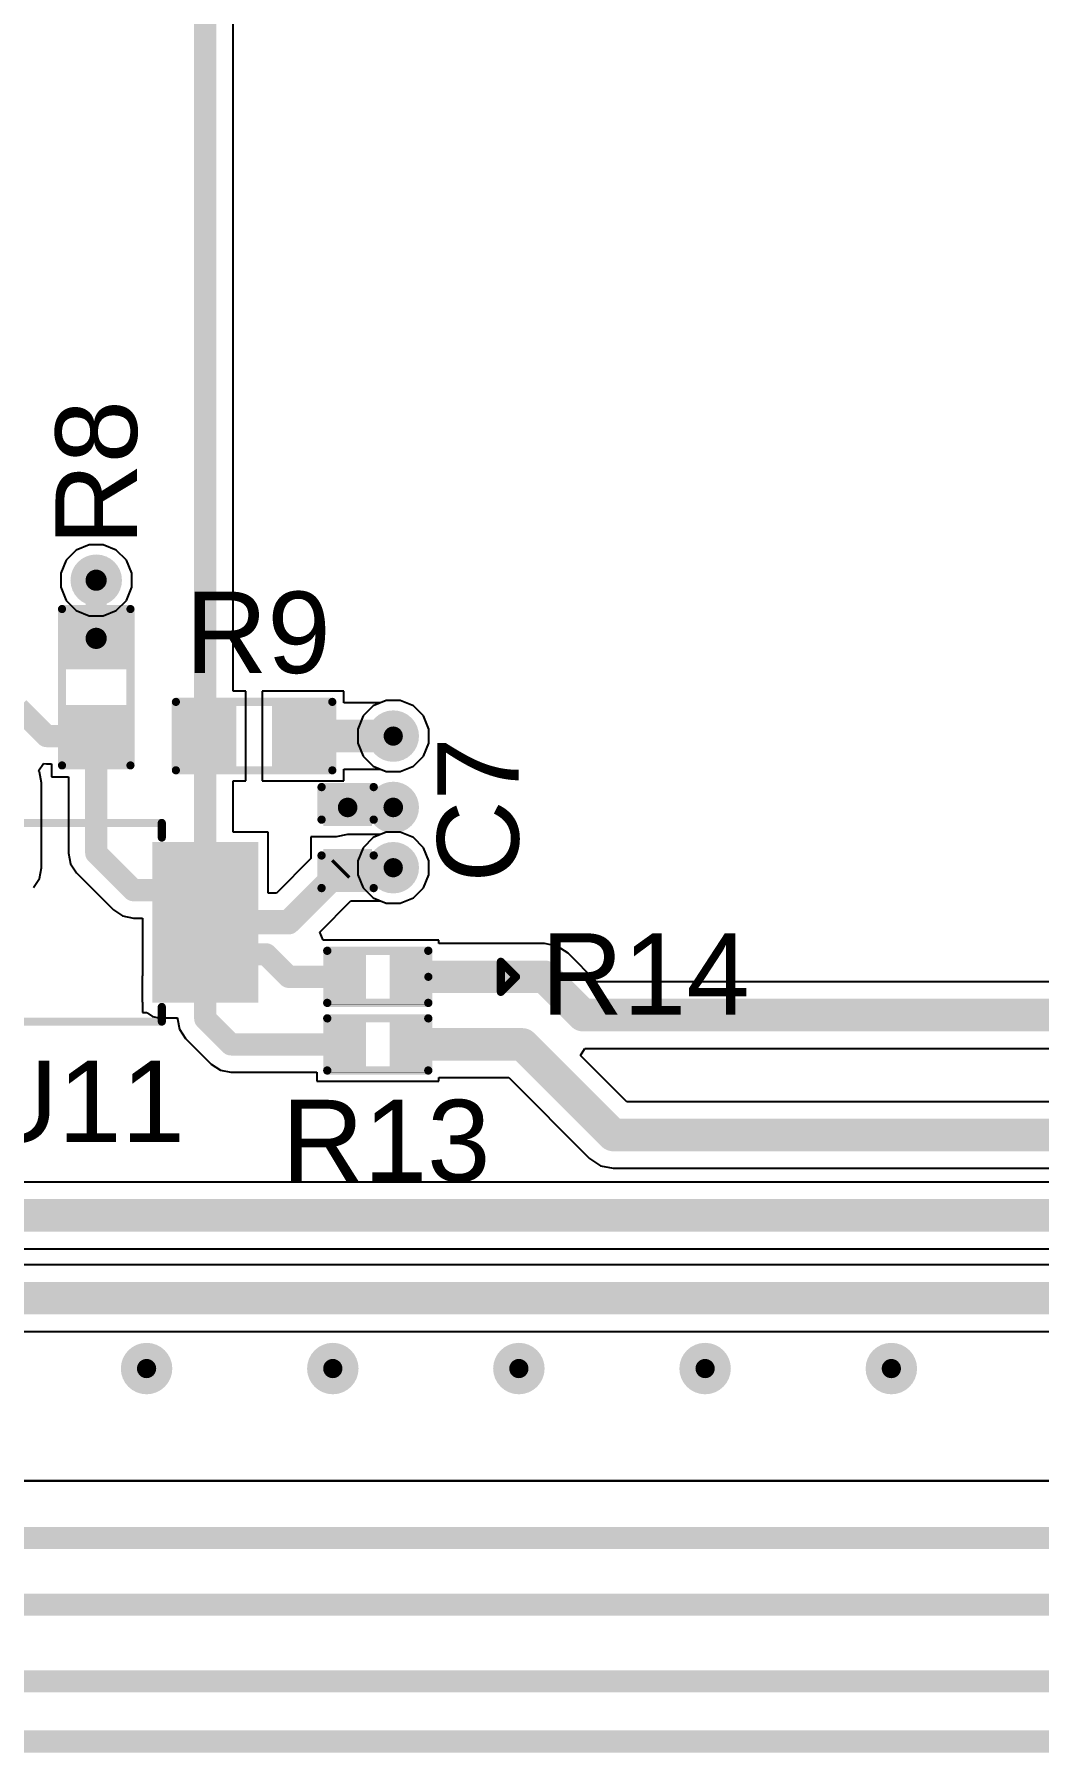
# Model space of a CAD drawing. Header units: millimetres. Extents: x 0 to 6.84, y 0 to 5.18.
# Drawn here: x 1.708 to 2.324, y 2.847 to 3.902 of the extents above; entities that cross this region are included whole.
import ezdxf

# ---------------------------------------------------------------- set-up
doc = ezdxf.new("R2010")
doc.units = ezdxf.units.MM
doc.header["$MEASUREMENT"] = 0
for name, color, linetype in [('BottomLayer', 5, 'Continuous'), ('BottomSolder', 6, 'Continuous'), ('TopLayer', 1, 'Continuous'), ('TopOverlay', 2, 'Continuous'), ('TopPaste', 8, 'Continuous'), ('TopSolder', 216, 'Continuous'), ('ViaHoleLayer', 16, 'Continuous')]:
    doc.layers.add(name, color=color, linetype=linetype)
doc.styles.add('Arial', font='', dxfattribs={"height": 0.2})
doc.styles.get('Arial').set_extended_font_data('Arial')

# ---------------------------------------------------------------- blocks, each defined once
blk = doc.blocks.new('10_VSSOP_6')
at = {"layer": 'TopLayer'}
for points in [[(-0.1152, 0.0453), (-0.0581, 0.0453), (-0.0581, 0.0335), (-0.1152, 0.0335)], [(0.0581, 0.0453), (0.1152, 0.0453), (0.1152, 0.0335), (0.0581, 0.0335)], [(-0.1152, 0.0256), (-0.0581, 0.0256), (-0.0581, 0.0138), (-0.1152, 0.0138)], [(0.0581, 0.0256), (0.1152, 0.0256), (0.1152, 0.0138), (0.0581, 0.0138)], [(-0.1152, 0.0059), (-0.0581, 0.0059), (-0.0581, -0.0059), (-0.1152, -0.0059)], [(0.0581, 0.0059), (0.1152, 0.0059), (0.1152, -0.0059), (0.0581, -0.0059)], [(-0.1152, -0.0138), (-0.0581, -0.0138), (-0.0581, -0.0256), (-0.1152, -0.0256)], [(0.0581, -0.0138), (0.1152, -0.0138), (0.1152, -0.0256), (0.0581, -0.0256)], [(-0.1152, -0.0335), (-0.0581, -0.0335), (-0.0581, -0.0453), (-0.1152, -0.0453)], [(0.0581, -0.0335), (0.1152, -0.0335), (0.1152, -0.0453), (0.0581, -0.0453)]]:
    blk.add_hatch(color=1, dxfattribs=at).paths.add_polyline_path(points)
at = {"layer": 'TopPaste'}
for points in [[(-0.1152, 0.0453), (-0.0581, 0.0453), (-0.0581, 0.0335), (-0.1152, 0.0335)], [(0.0581, 0.0453), (0.1152, 0.0453), (0.1152, 0.0335), (0.0581, 0.0335)], [(-0.1152, 0.0256), (-0.0581, 0.0256), (-0.0581, 0.0138), (-0.1152, 0.0138)], [(0.0581, 0.0256), (0.1152, 0.0256), (0.1152, 0.0138), (0.0581, 0.0138)], [(-0.1152, 0.0059), (-0.0581, 0.0059), (-0.0581, -0.0059), (-0.1152, -0.0059)], [(0.0581, 0.0059), (0.1152, 0.0059), (0.1152, -0.0059), (0.0581, -0.0059)], [(-0.1152, -0.0138), (-0.0581, -0.0138), (-0.0581, -0.0256), (-0.1152, -0.0256)], [(0.0581, -0.0138), (0.1152, -0.0138), (0.1152, -0.0256), (0.0581, -0.0256)], [(-0.1152, -0.0335), (-0.0581, -0.0335), (-0.0581, -0.0453), (-0.1152, -0.0453)], [(0.0581, -0.0335), (0.1152, -0.0335), (0.1152, -0.0453), (0.0581, -0.0453)]]:
    blk.add_hatch(color=8, dxfattribs=at).paths.add_polyline_path(points)
at = {"layer": 'TopSolder'}
for points in [[(-0.1192, 0.0493), (-0.0541, 0.0493), (-0.0541, 0.0295), (-0.1192, 0.0295)], [(0.0541, 0.0493), (0.1192, 0.0493), (0.1192, 0.0295), (0.0541, 0.0295)], [(-0.1192, 0.0296), (-0.0541, 0.0296), (-0.0541, 0.0098), (-0.1192, 0.0098)], [(0.0541, 0.0296), (0.1192, 0.0296), (0.1192, 0.0098), (0.0541, 0.0098)], [(-0.1192, 0.0099), (-0.0541, 0.0099), (-0.0541, -0.0099), (-0.1192, -0.0099)], [(0.0541, 0.0099), (0.1192, 0.0099), (0.1192, -0.0099), (0.0541, -0.0099)], [(-0.1192, -0.0098), (-0.0541, -0.0098), (-0.0541, -0.0296), (-0.1192, -0.0296)], [(0.0541, -0.0098), (0.1192, -0.0098), (0.1192, -0.0296), (0.0541, -0.0296)], [(-0.1192, -0.0295), (-0.0541, -0.0295), (-0.0541, -0.0493), (-0.1192, -0.0493)], [(0.0541, -0.0295), (0.1192, -0.0295), (0.1192, -0.0493), (0.0541, -0.0493)]]:
    blk.add_hatch(color=216, dxfattribs=at).paths.add_polyline_path(points)
at = {"layer": 'TopOverlay', "const_width": 0.005}
for points in [[(-0.06, 0.052), (-0.06, 0.061)], [(-0.06, 0.061), (0.06, 0.061)], [(0.06, 0.052), (0.06, 0.061)], [(-0.125, 0.035), (-0.125, 0.045)], [(-0.125, 0.045), (-0.12, 0.04)], [(-0.125, 0.035), (-0.12, 0.04)], [(-0.06, -0.061), (-0.06, -0.052)], [(0.06, -0.061), (0.06, -0.052)], [(-0.06, -0.061), (0.06, -0.061)]]:
    blk.add_lwpolyline(points, dxfattribs=at)
at = {"layer": 'TopOverlay', "const_width": 0.0025}
for points in [[(-0.0612, 0.061, 1), (-0.0587, 0.061, 1)], [(-0.0612, 0.061, 1), (-0.0587, 0.061, 1)], [(0.0587, 0.061, 1), (0.0612, 0.061, 1)], [(0.0587, 0.061, 1), (0.0612, 0.061, 1)], [(-0.0612, 0.052, 1), (-0.0587, 0.052, 1)], [(0.0587, 0.052, 1), (0.0612, 0.052, 1)], [(-0.1263, 0.045, 1), (-0.1237, 0.045, 1)], [(-0.1263, 0.045, 1), (-0.1237, 0.045, 1)], [(-0.1212, 0.04, 1), (-0.1187, 0.04, 1)], [(-0.1212, 0.04, 1), (-0.1187, 0.04, 1)], [(-0.1263, 0.035, 1), (-0.1237, 0.035, 1)], [(-0.1263, 0.035, 1), (-0.1237, 0.035, 1)], [(-0.0612, -0.052, 1), (-0.0587, -0.052, 1)], [(0.0587, -0.052, 1), (0.0612, -0.052, 1)], [(-0.0612, -0.061, 1), (-0.0587, -0.061, 1)], [(-0.0612, -0.061, 1), (-0.0587, -0.061, 1)], [(0.0587, -0.061, 1), (0.0612, -0.061, 1)], [(0.0587, -0.061, 1), (0.0612, -0.061, 1)]]:
    blk.add_lwpolyline(points, format="xyb", close=True, dxfattribs=at)
blk = doc.blocks.new('R___0402_45')
at = {"layer": 'TopLayer'}
for points in [[(-0.0275, -0.0125), (-0.0275, 0.0125), (-0.0095, 0.0125), (-0.0095, -0.0125)], [(0.0095, -0.0125), (0.0095, 0.0125), (0.0275, 0.0125), (0.0275, -0.0125)]]:
    blk.add_hatch(color=1, dxfattribs=at).paths.add_polyline_path(points)
at = {"layer": 'TopPaste'}
for points in [[(-0.0275, -0.0125), (-0.0275, 0.0125), (-0.0095, 0.0125), (-0.0095, -0.0125)], [(0.0095, -0.0125), (0.0095, 0.0125), (0.0275, 0.0125), (0.0275, -0.0125)]]:
    blk.add_hatch(color=8, dxfattribs=at).paths.add_polyline_path(points)
at = {"layer": 'TopSolder'}
for points in [[(-0.0297, -0.0147), (-0.0297, 0.0147), (-0.0073, 0.0147), (-0.0073, -0.0147)], [(0.0073, -0.0147), (0.0073, 0.0147), (0.0297, 0.0147), (0.0297, -0.0147)]]:
    blk.add_hatch(color=216, dxfattribs=at).paths.add_polyline_path(points)
at = {"layer": 'TopOverlay'}
for points, const_width in [([(-0.031, 0.016), (0.031, 0.016)], 0.005), ([(-0.031, -0.016), (-0.031, 0.016)], 0.005), ([(0.031, -0.016), (0.031, 0.016)], 0.005), ([(-0.031, -0.016), (0.031, -0.016)], 0.005), ([(-0.032, -0.017), (0.032, -0.017)], 0.000127)]:
    blk.add_lwpolyline(points, dxfattribs=dict(at, const_width=const_width))
for points, const_width in [([(-0.0323, 0.016, 1), (-0.0297, 0.016, 1)], 0.0025), ([(-0.0323, 0.016, 1), (-0.0297, 0.016, 1)], 0.0025), ([(0.0297, 0.016, 1), (0.0323, 0.016, 1)], 0.0025), ([(0.0297, 0.016, 1), (0.0323, 0.016, 1)], 0.0025), ([(-0.0323, -0.016, 1), (-0.0297, -0.016, 1)], 0.0025), ([(-0.0323, -0.016, 1), (-0.0297, -0.016, 1)], 0.0025), ([(-0.032, -0.017, 1), (-0.032, -0.017, 1)], 0.0000635), ([(0.0297, -0.016, 1), (0.0323, -0.016, 1)], 0.0025), ([(0.0297, -0.016, 1), (0.0323, -0.016, 1)], 0.0025), ([(0.032, -0.017, 1), (0.032, -0.017, 1)], 0.0000635)]:
    blk.add_lwpolyline(points, format="xyb", close=True, dxfattribs=dict(at, const_width=const_width))
blk = doc.blocks.new('R___0402_46')
at = {"layer": 'TopLayer'}
for points in [[(-0.0275, -0.0125), (-0.0275, 0.0125), (-0.0095, 0.0125), (-0.0095, -0.0125)], [(0.0095, -0.0125), (0.0095, 0.0125), (0.0275, 0.0125), (0.0275, -0.0125)]]:
    blk.add_hatch(color=1, dxfattribs=at).paths.add_polyline_path(points)
at = {"layer": 'TopPaste'}
for points in [[(-0.0275, -0.0125), (-0.0275, 0.0125), (-0.0095, 0.0125), (-0.0095, -0.0125)], [(0.0095, -0.0125), (0.0095, 0.0125), (0.0275, 0.0125), (0.0275, -0.0125)]]:
    blk.add_hatch(color=8, dxfattribs=at).paths.add_polyline_path(points)
at = {"layer": 'TopSolder'}
for points in [[(-0.0297, -0.0147), (-0.0297, 0.0147), (-0.0073, 0.0147), (-0.0073, -0.0147)], [(0.0073, -0.0147), (0.0073, 0.0147), (0.0297, 0.0147), (0.0297, -0.0147)]]:
    blk.add_hatch(color=216, dxfattribs=at).paths.add_polyline_path(points)
at = {"layer": 'TopOverlay'}
for points, const_width in [([(-0.031, 0.016), (0.031, 0.016)], 0.005), ([(-0.031, -0.016), (-0.031, 0.016)], 0.005), ([(0.031, -0.016), (0.031, 0.016)], 0.005), ([(-0.031, -0.016), (0.031, -0.016)], 0.005), ([(-0.032, -0.017), (0.032, -0.017)], 0.000127)]:
    blk.add_lwpolyline(points, dxfattribs=dict(at, const_width=const_width))
for points, const_width in [([(-0.0323, 0.016, 1), (-0.0297, 0.016, 1)], 0.0025), ([(-0.0323, 0.016, 1), (-0.0297, 0.016, 1)], 0.0025), ([(0.0297, 0.016, 1), (0.0323, 0.016, 1)], 0.0025), ([(0.0297, 0.016, 1), (0.0323, 0.016, 1)], 0.0025), ([(-0.0323, -0.016, 1), (-0.0297, -0.016, 1)], 0.0025), ([(-0.0323, -0.016, 1), (-0.0297, -0.016, 1)], 0.0025), ([(-0.032, -0.017, 1), (-0.032, -0.017, 1)], 0.0000635), ([(0.0297, -0.016, 1), (0.0323, -0.016, 1)], 0.0025), ([(0.0297, -0.016, 1), (0.0323, -0.016, 1)], 0.0025), ([(0.032, -0.017, 1), (0.032, -0.017, 1)], 0.0000635)]:
    blk.add_lwpolyline(points, format="xyb", close=True, dxfattribs=dict(at, const_width=const_width))
blk = doc.blocks.new('R___0603_50')
at = {"layer": 'TopLayer'}
for points in [[(-0.015, 0.0175), (-0.015, -0.0175), (-0.045, -0.0175), (-0.045, 0.0175)], [(0.045, 0.0175), (0.045, -0.0175), (0.015, -0.0175), (0.015, 0.0175)]]:
    blk.add_hatch(color=1, dxfattribs=at).paths.add_polyline_path(points)
at = {"layer": 'TopPaste'}
for points in [[(-0.015, 0.0175), (-0.015, -0.0175), (-0.045, -0.0175), (-0.045, 0.0175)], [(0.045, 0.0175), (0.045, -0.0175), (0.015, -0.0175), (0.015, 0.0175)]]:
    blk.add_hatch(color=8, dxfattribs=at).paths.add_polyline_path(points)
at = {"layer": 'TopSolder'}
for points in [[(-0.011, 0.0215), (-0.011, -0.0215), (-0.049, -0.0215), (-0.049, 0.0215)], [(0.049, 0.0215), (0.049, -0.0215), (0.011, -0.0215), (0.011, 0.0215)]]:
    blk.add_hatch(color=216, dxfattribs=at).paths.add_polyline_path(points)
at = {"layer": 'TopOverlay', "const_width": 0.005}
for points in [[(-0.048, 0.021), (0.048, 0.021)], [(-0.048, -0.021), (-0.048, 0.021)], [(0.048, -0.021), (0.048, 0.021)], [(-0.048, -0.021), (0.048, -0.021)]]:
    blk.add_lwpolyline(points, dxfattribs=at)
at = {"layer": 'TopOverlay', "const_width": 0.0025}
for points in [[(-0.04925, 0.021, 1), (-0.04675, 0.021, 1)], [(-0.04925, 0.021, 1), (-0.04675, 0.021, 1)], [(0.04675, 0.021, 1), (0.04925, 0.021, 1)], [(0.04675, 0.021, 1), (0.04925, 0.021, 1)], [(-0.04925, -0.021, 1), (-0.04675, -0.021, 1)], [(-0.04925, -0.021, 1), (-0.04675, -0.021, 1)], [(0.04675, -0.021, 1), (0.04925, -0.021, 1)], [(0.04675, -0.021, 1), (0.04925, -0.021, 1)]]:
    blk.add_lwpolyline(points, format="xyb", close=True, dxfattribs=at)
blk = doc.blocks.new('R___0603_51')
at = {"layer": 'TopLayer'}
for points in [[(-0.015, 0.0175), (-0.015, -0.0175), (-0.045, -0.0175), (-0.045, 0.0175)], [(0.045, 0.0175), (0.045, -0.0175), (0.015, -0.0175), (0.015, 0.0175)]]:
    blk.add_hatch(color=1, dxfattribs=at).paths.add_polyline_path(points)
at = {"layer": 'TopPaste'}
for points in [[(-0.015, 0.0175), (-0.015, -0.0175), (-0.045, -0.0175), (-0.045, 0.0175)], [(0.045, 0.0175), (0.045, -0.0175), (0.015, -0.0175), (0.015, 0.0175)]]:
    blk.add_hatch(color=8, dxfattribs=at).paths.add_polyline_path(points)
at = {"layer": 'TopSolder'}
for points in [[(-0.011, 0.0215), (-0.011, -0.0215), (-0.049, -0.0215), (-0.049, 0.0215)], [(0.049, 0.0215), (0.049, -0.0215), (0.011, -0.0215), (0.011, 0.0215)]]:
    blk.add_hatch(color=216, dxfattribs=at).paths.add_polyline_path(points)
at = {"layer": 'TopOverlay', "const_width": 0.005}
for points in [[(-0.048, 0.021), (0.048, 0.021)], [(-0.048, 0.021), (-0.048, -0.021)], [(0.048, 0.021), (0.048, -0.021)], [(-0.048, -0.021), (0.048, -0.021)]]:
    blk.add_lwpolyline(points, dxfattribs=at)
at = {"layer": 'TopOverlay', "const_width": 0.0025}
for points in [[(-0.04925, 0.021, 1), (-0.04675, 0.021, 1)], [(-0.04925, 0.021, 1), (-0.04675, 0.021, 1)], [(0.04675, 0.021, 1), (0.04925, 0.021, 1)], [(0.04675, 0.021, 1), (0.04925, 0.021, 1)], [(-0.04925, -0.021, 1), (-0.04675, -0.021, 1)], [(-0.04925, -0.021, 1), (-0.04675, -0.021, 1)], [(0.04675, -0.021, 1), (0.04925, -0.021, 1)], [(0.04675, -0.021, 1), (0.04925, -0.021, 1)]]:
    blk.add_lwpolyline(points, format="xyb", close=True, dxfattribs=at)
blk = doc.blocks.new('C___0402_104')
at = {"layer": 'TopLayer'}
for points in [[(-0.0275, -0.0125), (-0.0275, 0.0125), (-0.0095, 0.0125), (-0.0095, -0.0125)], [(0.0095, -0.0125), (0.0095, 0.0125), (0.0275, 0.0125), (0.0275, -0.0125)]]:
    blk.add_hatch(color=1, dxfattribs=at).paths.add_polyline_path(points)
at = {"layer": 'TopPaste'}
for points in [[(-0.0275, -0.0125), (-0.0275, 0.0125), (-0.0095, 0.0125), (-0.0095, -0.0125)], [(0.0095, -0.0125), (0.0095, 0.0125), (0.0275, 0.0125), (0.0275, -0.0125)]]:
    blk.add_hatch(color=8, dxfattribs=at).paths.add_polyline_path(points)
at = {"layer": 'TopSolder'}
for points in [[(-0.0299, -0.0149), (-0.0299, 0.0149), (-0.0071, 0.0149), (-0.0071, -0.0149)], [(0.0071, -0.0149), (0.0071, 0.0149), (0.0299, 0.0149), (0.0299, -0.0149)]]:
    blk.add_hatch(color=216, dxfattribs=at).paths.add_polyline_path(points)
at = {"layer": 'TopOverlay', "const_width": 0.005}
for points in [[(-0.031, 0.016), (-0.031, -0.016)], [(-0.031, 0.016), (-0.011, 0.016)], [(0.011, 0.016), (0.031, 0.016)], [(0.031, 0.016), (0.031, -0.016)], [(-0.031, -0.016), (-0.011, -0.016)], [(0.011, -0.016), (0.031, -0.016)]]:
    blk.add_lwpolyline(points, dxfattribs=at)
at = {"layer": 'TopOverlay', "const_width": 0.0025}
for points in [[(-0.0323, 0.016, 1), (-0.0297, 0.016, 1)], [(-0.0323, 0.016, 1), (-0.0297, 0.016, 1)], [(-0.0123, 0.016, 1), (-0.0097, 0.016, 1)], [(0.0097, 0.016, 1), (0.0123, 0.016, 1)], [(0.0297, 0.016, 1), (0.0323, 0.016, 1)], [(0.0297, 0.016, 1), (0.0323, 0.016, 1)], [(-0.0323, -0.016, 1), (-0.0297, -0.016, 1)], [(-0.0323, -0.016, 1), (-0.0297, -0.016, 1)], [(-0.0123, -0.016, 1), (-0.0097, -0.016, 1)], [(0.0097, -0.016, 1), (0.0123, -0.016, 1)], [(0.0297, -0.016, 1), (0.0323, -0.016, 1)], [(0.0297, -0.016, 1), (0.0323, -0.016, 1)]]:
    blk.add_lwpolyline(points, format="xyb", close=True, dxfattribs=at)

msp = doc.modelspace()

# ---------------------------------------------------------------- hatches: boundary and pattern name
at = {"layer": 'BottomLayer'}
h = msp.add_hatch(color=5, dxfattribs=at)
edge = h.paths.add_edge_path()
edge.add_arc((1.7457, 3.567), 0.0118, 0, 360)
h = msp.add_hatch(color=5, dxfattribs=at)
edge = h.paths.add_edge_path()
edge.add_arc((1.928, 3.4713), 0.0118, 0, 360)
h = msp.add_hatch(color=5, dxfattribs=at)
edge = h.paths.add_edge_path()
edge.add_arc((1.928, 3.4275), 0.0118, 0, 360)
h = msp.add_hatch(color=5, dxfattribs=at)
edge = h.paths.add_edge_path()
edge.add_arc((1.928, 3.3905), 0.0118, 0, 360)
h = msp.add_hatch(color=5, dxfattribs=at)
edge = h.paths.add_edge_path()
edge.add_arc((1.7766, 3.083), 0.0118, 0, 360)
h = msp.add_hatch(color=5, dxfattribs=at)
edge = h.paths.add_edge_path()
edge.add_arc((1.8909, 3.083), 0.0118, 0, 360)
h = msp.add_hatch(color=5, dxfattribs=at)
edge = h.paths.add_edge_path()
edge.add_arc((2.0051, 3.083), 0.0118, 0, 360)
h = msp.add_hatch(color=5, dxfattribs=at)
edge = h.paths.add_edge_path()
edge.add_arc((2.1194, 3.083), 0.0118, 0, 360)
h = msp.add_hatch(color=5, dxfattribs=at)
edge = h.paths.add_edge_path()
edge.add_arc((2.2337, 3.083), 0.0118, 0, 360)
at = {"layer": 'BottomSolder'}
h = msp.add_hatch(color=6, dxfattribs=at)
edge = h.paths.add_edge_path()
edge.add_arc((1.7457, 3.567), 0.0158, 0, 360)
h = msp.add_hatch(color=6, dxfattribs=at)
edge = h.paths.add_edge_path()
edge.add_arc((1.928, 3.4713), 0.0158, 0, 360)
h = msp.add_hatch(color=6, dxfattribs=at)
edge = h.paths.add_edge_path()
edge.add_arc((1.928, 3.4275), 0.0158, 0, 360)
h = msp.add_hatch(color=6, dxfattribs=at)
edge = h.paths.add_edge_path()
edge.add_arc((1.928, 3.3905), 0.0158, 0, 360)
h = msp.add_hatch(color=6, dxfattribs=at)
edge = h.paths.add_edge_path()
edge.add_arc((1.7766, 3.083), 0.0158, 0, 360)
h = msp.add_hatch(color=6, dxfattribs=at)
edge = h.paths.add_edge_path()
edge.add_arc((1.8909, 3.083), 0.0158, 0, 360)
h = msp.add_hatch(color=6, dxfattribs=at)
edge = h.paths.add_edge_path()
edge.add_arc((2.0051, 3.083), 0.0158, 0, 360)
h = msp.add_hatch(color=6, dxfattribs=at)
edge = h.paths.add_edge_path()
edge.add_arc((2.1194, 3.083), 0.0158, 0, 360)
h = msp.add_hatch(color=6, dxfattribs=at)
edge = h.paths.add_edge_path()
edge.add_arc((2.2337, 3.083), 0.0158, 0, 360)
at = {"layer": 'TopLayer'}
h = msp.add_hatch(color=1, dxfattribs=at)
edge = h.paths.add_edge_path()
edge.add_arc((1.7457, 3.567), 0.0118, 0, 360)
h = msp.add_hatch(color=1, dxfattribs=at)
edge = h.paths.add_edge_path()
edge.add_arc((1.928, 3.4713), 0.0118, 0, 360)
h = msp.add_hatch(color=1, dxfattribs=at)
edge = h.paths.add_edge_path()
edge.add_arc((1.928, 3.4275), 0.0118, 0, 360)
h = msp.add_hatch(color=1, dxfattribs=at)
edge = h.paths.add_edge_path()
edge.add_arc((1.928, 3.3905), 0.0118, 0, 360)
msp.add_hatch(color=1, dxfattribs=at).paths.add_polyline_path([(1.7841, 3.3086), (1.8412, 3.3086), (1.8412, 3.3235), (1.7841, 3.3235)])
h = msp.add_hatch(color=1, dxfattribs=at)
edge = h.paths.add_edge_path()
edge.add_arc((1.7766, 3.083), 0.0118, 0, 360)
h = msp.add_hatch(color=1, dxfattribs=at)
edge = h.paths.add_edge_path()
edge.add_arc((1.8909, 3.083), 0.0118, 0, 360)
h = msp.add_hatch(color=1, dxfattribs=at)
edge = h.paths.add_edge_path()
edge.add_arc((2.0051, 3.083), 0.0118, 0, 360)
h = msp.add_hatch(color=1, dxfattribs=at)
edge = h.paths.add_edge_path()
edge.add_arc((2.1194, 3.083), 0.0118, 0, 360)
h = msp.add_hatch(color=1, dxfattribs=at)
edge = h.paths.add_edge_path()
edge.add_arc((2.2337, 3.083), 0.0118, 0, 360)
at = {"layer": 'TopSolder'}
h = msp.add_hatch(color=216, dxfattribs=at)
edge = h.paths.add_edge_path()
edge.add_arc((1.7457, 3.567), 0.0158, 0, 360)
h = msp.add_hatch(color=216, dxfattribs=at)
edge = h.paths.add_edge_path()
edge.add_arc((1.928, 3.4713), 0.0158, 0, 360)
h = msp.add_hatch(color=216, dxfattribs=at)
edge = h.paths.add_edge_path()
edge.add_arc((1.928, 3.4275), 0.0158, 0, 360)
h = msp.add_hatch(color=216, dxfattribs=at)
edge = h.paths.add_edge_path()
edge.add_arc((1.928, 3.3905), 0.0158, 0, 360)
h = msp.add_hatch(color=216, dxfattribs=at)
edge = h.paths.add_edge_path()
edge.add_arc((1.7766, 3.083), 0.0158, 0, 360)
h = msp.add_hatch(color=216, dxfattribs=at)
edge = h.paths.add_edge_path()
edge.add_arc((1.8909, 3.083), 0.0158, 0, 360)
h = msp.add_hatch(color=216, dxfattribs=at)
edge = h.paths.add_edge_path()
edge.add_arc((2.0051, 3.083), 0.0158, 0, 360)
h = msp.add_hatch(color=216, dxfattribs=at)
edge = h.paths.add_edge_path()
edge.add_arc((2.1194, 3.083), 0.0158, 0, 360)
h = msp.add_hatch(color=216, dxfattribs=at)
edge = h.paths.add_edge_path()
edge.add_arc((2.2337, 3.083), 0.0158, 0, 360)
at = {"layer": 'ViaHoleLayer'}
h = msp.add_hatch(color=16, dxfattribs=at)
edge = h.paths.add_edge_path()
edge.add_arc((1.7457, 3.567), 0.00591, 0, 360)
h = msp.add_hatch(color=16, dxfattribs=at)
edge = h.paths.add_edge_path()
edge.add_arc((1.928, 3.4713), 0.00591, 0, 360)
h = msp.add_hatch(color=16, dxfattribs=at)
edge = h.paths.add_edge_path()
edge.add_arc((1.928, 3.4275), 0.00591, 0, 360)
h = msp.add_hatch(color=16, dxfattribs=at)
edge = h.paths.add_edge_path()
edge.add_arc((1.928, 3.3905), 0.00591, 0, 360)
h = msp.add_hatch(color=16, dxfattribs=at)
edge = h.paths.add_edge_path()
edge.add_arc((1.7766, 3.083), 0.00591, 0, 360)
h = msp.add_hatch(color=16, dxfattribs=at)
edge = h.paths.add_edge_path()
edge.add_arc((1.8909, 3.083), 0.00591, 0, 360)
h = msp.add_hatch(color=16, dxfattribs=at)
edge = h.paths.add_edge_path()
edge.add_arc((2.0051, 3.083), 0.00591, 0, 360)
h = msp.add_hatch(color=16, dxfattribs=at)
edge = h.paths.add_edge_path()
edge.add_arc((2.1194, 3.083), 0.00591, 0, 360)
h = msp.add_hatch(color=16, dxfattribs=at)
edge = h.paths.add_edge_path()
edge.add_arc((2.2337, 3.083), 0.00591, 0, 360)

# ---------------------------------------------------------------- linework, layer by layer
at = {"layer": 'BottomLayer'}
for p, q in [((1.7413, 3.5888), (1.7333, 3.5855)), ((1.75, 3.5888), (1.7413, 3.5888)), ((1.758, 3.5855), (1.75, 3.5888)), ((1.7272, 3.5794), (1.7239, 3.5713)), ((1.7333, 3.5855), (1.7272, 3.5794)), ((1.7642, 3.5794), (1.758, 3.5855)), ((1.7675, 3.5713), (1.7642, 3.5794)), ((1.7239, 3.5713), (1.7239, 3.5627)), ((1.7675, 3.5627), (1.7675, 3.5713)), ((1.7239, 3.5627), (1.7272, 3.5546)), ((1.7642, 3.5546), (1.7675, 3.5627)), ((1.7272, 3.5546), (1.7333, 3.5485)), ((1.7333, 3.5485), (1.7413, 3.5452)), ((1.7413, 3.5452), (1.75, 3.5452)), ((1.75, 3.5452), (1.758, 3.5485)), ((1.758, 3.5485), (1.7642, 3.5546)), ((1.9237, 3.4931), (1.9156, 3.4898)), ((1.9323, 3.4931), (1.9237, 3.4931)), ((1.9404, 3.4898), (1.9323, 3.4931)), ((1.9095, 3.4837), (1.9062, 3.4756)), ((1.9156, 3.4898), (1.9095, 3.4837)), ((1.9465, 3.4837), (1.9404, 3.4898)), ((1.9498, 3.4756), (1.9465, 3.4837)), ((1.9062, 3.4756), (1.9062, 3.467)), ((1.9498, 3.467), (1.9498, 3.4756)), ((1.9062, 3.467), (1.9095, 3.4589)), ((1.9465, 3.4589), (1.9498, 3.467)), ((1.9095, 3.4589), (1.9156, 3.4528)), ((1.9156, 3.4528), (1.9237, 3.4495)), ((1.9323, 3.4495), (1.9404, 3.4528)), ((1.9404, 3.4528), (1.9465, 3.4589)), ((1.9237, 3.4495), (1.9323, 3.4495)), ((1.9156, 3.409), (1.9095, 3.4028)), ((1.9237, 3.4123), (1.9156, 3.409)), ((1.9323, 3.4123), (1.9237, 3.4123)), ((1.9404, 3.409), (1.9323, 3.4123)), ((1.9465, 3.4028), (1.9404, 3.409)), ((1.9095, 3.4028), (1.9062, 3.3948)), ((1.9498, 3.3948), (1.9465, 3.4028)), ((1.9062, 3.3948), (1.9062, 3.3861)), ((1.9498, 3.3861), (1.9498, 3.3948)), ((1.9062, 3.3861), (1.9095, 3.3781)), ((1.9095, 3.3781), (1.9156, 3.372)), ((1.9404, 3.372), (1.9465, 3.3781)), ((1.9465, 3.3781), (1.9498, 3.3861)), ((1.9156, 3.372), (1.9237, 3.3687)), ((1.9237, 3.3687), (1.9323, 3.3687)), ((1.9323, 3.3687), (1.9404, 3.372))]:
    msp.add_line(p, q, dxfattribs=at)
at = {"layer": 'TopLayer'}
for p, q in [((1.8297, 3.4988), (1.8297, 4.0427)), ((1.8376, 3.4988), (1.8297, 3.4988)), ((1.8376, 3.4438), (1.8376, 3.4988)), ((1.8976, 3.4988), (1.8476, 3.4988)), ((1.8476, 3.4988), (1.8476, 3.4438)), ((1.8976, 3.4917), (1.8976, 3.4988)), ((1.9237, 3.4931), (1.9202, 3.4917)), ((1.9323, 3.4931), (1.9237, 3.4931)), ((1.9404, 3.4898), (1.9323, 3.4931)), ((1.9202, 3.4917), (1.8976, 3.4917)), ((1.9465, 3.4837), (1.9404, 3.4898)), ((1.9498, 3.4756), (1.9465, 3.4837)), ((1.9498, 3.467), (1.9498, 3.4756)), ((1.9465, 3.4589), (1.9498, 3.467)), ((1.7103, 3.45), (1.7133, 3.4545)), ((1.7108, 3.4493), (1.7103, 3.45)), ((1.7133, 3.4545), (1.7152, 3.4542)), ((1.7152, 3.4542), (1.7182, 3.4542)), ((1.7182, 3.4542), (1.7182, 3.4463)), ((1.8976, 3.4438), (1.8976, 3.4509)), ((1.8976, 3.4509), (1.9202, 3.4509)), ((1.9202, 3.4509), (1.9237, 3.4495)), ((1.9323, 3.4495), (1.9404, 3.4528)), ((1.9404, 3.4528), (1.9465, 3.4589)), ((1.7121, 3.4427), (1.7108, 3.4493)), ((1.7121, 3.3905), (1.7121, 3.4427)), ((1.7182, 3.4463), (1.7286, 3.4463)), ((1.7286, 3.4463), (1.7286, 3.3995)), ((1.8297, 3.4123), (1.8297, 3.4438)), ((1.8297, 3.4438), (1.8376, 3.4438)), ((1.8476, 3.4438), (1.8976, 3.4438)), ((1.9237, 3.4495), (1.9323, 3.4495)), ((1.8512, 3.4123), (1.8297, 3.4123)), ((1.8512, 3.3748), (1.8512, 3.4123)), ((1.893, 3.4095), (1.8775, 3.4095)), ((1.8775, 3.4095), (1.8775, 3.3961)), ((1.9, 3.4109), (1.893, 3.4095)), ((1.9202, 3.4109), (1.9, 3.4109)), ((1.9237, 3.4123), (1.9202, 3.4109)), ((1.9323, 3.4123), (1.9237, 3.4123)), ((1.9404, 3.409), (1.9323, 3.4123)), ((1.9465, 3.4028), (1.9404, 3.409)), ((1.7286, 3.3995), (1.7299, 3.3929)), ((1.9498, 3.3948), (1.9465, 3.4028)), ((1.7108, 3.3839), (1.7121, 3.3905)), ((1.7299, 3.3929), (1.7336, 3.3874)), ((1.7336, 3.3874), (1.7564, 3.3646)), ((1.8775, 3.3961), (1.8563, 3.3748)), ((1.9498, 3.3861), (1.9498, 3.3948)), ((1.7071, 3.3784), (1.7108, 3.3839)), ((1.9404, 3.372), (1.9465, 3.3781)), ((1.9465, 3.3781), (1.9498, 3.3861)), ((1.8563, 3.3748), (1.8512, 3.3748)), ((1.8829, 3.351), (1.902, 3.3701)), ((1.902, 3.3701), (1.9202, 3.3701)), ((1.9202, 3.3701), (1.9237, 3.3687)), ((1.9237, 3.3687), (1.9323, 3.3687)), ((1.9323, 3.3687), (1.9404, 3.372)), ((1.7564, 3.3646), (1.7619, 3.3609)), ((1.7619, 3.3609), (1.7685, 3.3596)), ((1.7685, 3.3596), (1.7741, 3.3596)), ((1.7741, 3.3596), (1.7741, 3.3245)), ((1.885, 3.346), (1.8829, 3.351)), ((1.956, 3.346), (1.885, 3.346)), ((1.956, 3.3439), (1.956, 3.346)), ((2.0209, 3.3439), (1.956, 3.3439)), ((2.0287, 3.3424), (2.0209, 3.3439)), ((2.0353, 3.338), (2.0287, 3.3424)), ((2.0528, 3.3204), (2.0353, 3.338)), ((1.7741, 3.3245), (1.7739, 3.3235)), ((1.7739, 3.3235), (1.7739, 3.3086)), ((2.5304, 3.3204), (2.0528, 3.3204)), ((1.7739, 3.3086), (1.7741, 3.3076)), ((1.7741, 3.3076), (1.7741, 3.3017)), ((1.7741, 3.3017), (1.7767, 3.3017)), ((1.7767, 3.3017), (1.7769, 3.3014)), ((1.7769, 3.3014), (1.7802, 3.2992)), ((1.7802, 3.2992), (1.7841, 3.2984)), ((1.7841, 3.2984), (1.7955, 3.2984)), ((1.7955, 3.2984), (1.7955, 3.2978)), ((1.7955, 3.2978), (1.7968, 3.2913)), ((1.7968, 3.2913), (1.8005, 3.2857)), ((1.8005, 3.2857), (1.8163, 3.2699)), ((2.0429, 3.2752), (2.0456, 3.2796)), ((2.0714, 3.2468), (2.0429, 3.2752)), ((2.0456, 3.2796), (2.5304, 3.2796)), ((1.8163, 3.2699), (1.8219, 3.2662)), ((1.8219, 3.2662), (1.8284, 3.2649)), ((1.8284, 3.2649), (1.881, 3.2649)), ((1.881, 3.2649), (1.881, 3.2595)), ((1.956, 3.2595), (1.956, 3.2616)), ((1.956, 3.2616), (1.9989, 3.2616)), ((1.9989, 3.2616), (2.0485, 3.2119)), ((1.881, 3.2595), (1.956, 3.2595)), ((3.0531, 3.2468), (2.0714, 3.2468)), ((2.0485, 3.2119), (2.0551, 3.2075)), ((2.0551, 3.2075), (2.063, 3.206)), ((3.4631, 3.1974), (1.5894, 3.1974)), ((2.063, 3.206), (3.0615, 3.206)), ((1.581, 3.1566), (3.4716, 3.1566)), ((3.9119, 3.1466), (1.5514, 3.1466)), ((1.543, 3.1058), (3.9203, 3.1058)), ((0.727, 3.014), (5.417, 3.014)), ((4.6058, 3.014), (0.7315, 3.014))]:
    msp.add_line(p, q, dxfattribs=at)
for points, const_width in [([(1.8126, 3.4713), (1.8126, 4.0564)], 0.0136), ([(1.7457, 3.5313), (1.7457, 3.567)], 0.013), ([(1.698, 3.4885), (1.7152, 3.4713)], 0.0136), ([(1.8726, 3.4713), (1.928, 3.4713)], 0.02), ([(1.7152, 3.4713), (1.7457, 3.4713)], 0.0136), ([(1.7457, 3.3995), (1.7457, 3.4713)], 0.0136), ([(1.8126, 3.3964), (1.8126, 3.4713)], 0.0136), ([(1.9, 3.4275), (1.928, 3.4275)], 0.012), ([(1.7457, 3.3995), (1.7685, 3.3767)], 0.0136), ([(1.895, 3.389), (1.8965, 3.3905)], 0.015), ([(1.8965, 3.3905), (1.9, 3.3905)], 0.015), ([(1.9, 3.3905), (1.928, 3.3905)], 0.02), ([(1.8637, 3.357), (1.895, 3.3883)], 0.015), ([(1.895, 3.3883), (1.895, 3.389)], 0.015), ([(1.7685, 3.3767), (1.8126, 3.3767)], 0.0136), ([(1.8126, 3.357), (1.8637, 3.357)], 0.015), ([(1.8126, 3.3373), (1.85, 3.3373)], 0.0136), ([(1.85, 3.3373), (1.8638, 3.3235)], 0.0136), ([(1.8126, 3.2978), (1.8126, 3.3167)], 0.0136), ([(1.8638, 3.3235), (1.9, 3.3235)], 0.0136), ([(1.937, 3.3235), (2.0209, 3.3235)], 0.02), ([(2.0209, 3.3235), (2.0444, 3.3)], 0.02), ([(1.8126, 3.2978), (1.8284, 3.282)], 0.0136), ([(2.0444, 3.3), (2.57, 3.3)], 0.02), ([(1.937, 3.282), (2.0073, 3.282)], 0.02), ([(2.0073, 3.282), (2.063, 3.2264)], 0.02), ([(1.8284, 3.282), (1.9, 3.282)], 0.0136), ([(1.9, 3.282), (1.9009, 3.282)], 0.0136), ([(2.063, 3.2264), (3.0615, 3.2264)], 0.02), ([(1.581, 3.177), (3.4716, 3.177)], 0.02), ([(1.543, 3.1262), (3.9203, 3.1262)], 0.02), ([(0.765, 2.979), (4.595, 2.979)], 0.0136), ([(0.765, 2.938), (4.827, 2.938)], 0.0136), ([(1.404, 2.891), (5.1974, 2.891)], 0.0136), ([(1.37, 2.854), (5.2114, 2.854)], 0.0136)]:
    msp.add_lwpolyline(points, dxfattribs=dict(at, const_width=const_width))
for points, const_width in [([(1.7424, 3.567, 1), (1.7489, 3.567, 1)], 0.0065), ([(1.7424, 3.5313, 1), (1.7489, 3.5313, 1)], 0.0065), ([(1.8676, 3.4713, 1), (1.8776, 3.4713, 1)], 0.01), ([(1.923, 3.4713, 1), (1.933, 3.4713, 1)], 0.01), ([(1.7118, 3.4713, 1), (1.7186, 3.4713, 1)], 0.0068), ([(1.7118, 3.4713, 1), (1.7186, 3.4713, 1)], 0.0068), ([(1.7423, 3.4713, 1), (1.7491, 3.4713, 1)], 0.0068), ([(1.7423, 3.4713, 1), (1.7491, 3.4713, 1)], 0.0068), ([(1.8092, 3.4713, 1), (1.816, 3.4713, 1)], 0.0068), ([(1.8092, 3.4713, 1), (1.816, 3.4713, 1)], 0.0068), ([(1.897, 3.4275, 1), (1.903, 3.4275, 1)], 0.006), ([(1.925, 3.4275, 1), (1.931, 3.4275, 1)], 0.006), ([(1.7423, 3.3995, 1), (1.7491, 3.3995, 1)], 0.0068), ([(1.7423, 3.3995, 1), (1.7491, 3.3995, 1)], 0.0068), ([(1.8092, 3.3964, 1), (1.816, 3.3964, 1)], 0.0068), ([(1.8928, 3.3905, 1), (1.9003, 3.3905, 1)], 0.0075), ([(1.8928, 3.3905, 1), (1.9003, 3.3905, 1)], 0.0075), ([(1.895, 3.3905, 1), (1.905, 3.3905, 1)], 0.01), ([(1.8963, 3.3905, 1), (1.9038, 3.3905, 1)], 0.0075), ([(1.923, 3.3905, 1), (1.933, 3.3905, 1)], 0.01), ([(1.8913, 3.389, 1), (1.8988, 3.389, 1)], 0.0075), ([(1.8913, 3.389, 1), (1.8988, 3.389, 1)], 0.0075), ([(1.8913, 3.3883, 1), (1.8988, 3.3883, 1)], 0.0075), ([(1.8913, 3.3883, 1), (1.8988, 3.3883, 1)], 0.0075), ([(1.7651, 3.3767, 1), (1.7719, 3.3767, 1)], 0.0068), ([(1.7651, 3.3767, 1), (1.7719, 3.3767, 1)], 0.0068), ([(1.8092, 3.3767, 1), (1.816, 3.3767, 1)], 0.0068), ([(1.8089, 3.357, 1), (1.8164, 3.357, 1)], 0.0075), ([(1.8599, 3.357, 1), (1.8674, 3.357, 1)], 0.0075), ([(1.8599, 3.357, 1), (1.8674, 3.357, 1)], 0.0075), ([(1.8092, 3.3373, 1), (1.816, 3.3373, 1)], 0.0068), ([(1.8466, 3.3373, 1), (1.8534, 3.3373, 1)], 0.0068), ([(1.8466, 3.3373, 1), (1.8534, 3.3373, 1)], 0.0068), ([(1.8092, 3.3167, 1), (1.816, 3.3167, 1)], 0.0068), ([(1.8604, 3.3235, 1), (1.8672, 3.3235, 1)], 0.0068), ([(1.8604, 3.3235, 1), (1.8672, 3.3235, 1)], 0.0068), ([(1.8966, 3.3235, 1), (1.9034, 3.3235, 1)], 0.0068), ([(1.932, 3.3235, 1), (1.942, 3.3235, 1)], 0.01), ([(2.0159, 3.3235, 1), (2.0259, 3.3235, 1)], 0.01), ([(2.0159, 3.3235, 1), (2.0259, 3.3235, 1)], 0.01), ([(1.8092, 3.2978, 1), (1.816, 3.2978, 1)], 0.0068), ([(1.8092, 3.2978, 1), (1.816, 3.2978, 1)], 0.0068), ([(2.0394, 3.3, 1), (2.0494, 3.3, 1)], 0.01), ([(2.0394, 3.3, 1), (2.0494, 3.3, 1)], 0.01), ([(1.932, 3.282, 1), (1.942, 3.282, 1)], 0.01), ([(2.0023, 3.282, 1), (2.0123, 3.282, 1)], 0.01), ([(2.0023, 3.282, 1), (2.0123, 3.282, 1)], 0.01), ([(1.825, 3.282, 1), (1.8318, 3.282, 1)], 0.0068), ([(1.825, 3.282, 1), (1.8318, 3.282, 1)], 0.0068), ([(1.8966, 3.282, 1), (1.9034, 3.282, 1)], 0.0068), ([(1.8966, 3.282, 1), (1.9034, 3.282, 1)], 0.0068), ([(1.8975, 3.282, 1), (1.9043, 3.282, 1)], 0.0068), ([(2.058, 3.2264, 1), (2.068, 3.2264, 1)], 0.01), ([(2.058, 3.2264, 1), (2.068, 3.2264, 1)], 0.01)]:
    msp.add_lwpolyline(points, format="xyb", close=True, dxfattribs=dict(at, const_width=const_width))
at = {"layer": 'TopOverlay', "const_width": 0.005}
for points in [[(1.994, 3.3235), (1.994, 3.3328)], [(1.994, 3.3328), (2.0033, 3.3235)], [(1.9495, 3.3235), (2.0033, 3.3235)], [(1.994, 3.3142), (2.0033, 3.3235)], [(1.994, 3.3142), (1.994, 3.3235)]]:
    msp.add_lwpolyline(points, dxfattribs=at)
at = {"layer": 'TopOverlay', "const_width": 0.0025}
for points in [[(1.9928, 3.3328, 1), (1.9952, 3.3328, 1)], [(1.9928, 3.3328, 1), (1.9952, 3.3328, 1)], [(1.9483, 3.3235, 1), (1.9508, 3.3235, 1)], [(1.9928, 3.3235, 1), (1.9952, 3.3235, 1)], [(1.9928, 3.3235, 1), (1.9952, 3.3235, 1)], [(2.0021, 3.3235, 1), (2.0046, 3.3235, 1)], [(2.0021, 3.3235, 1), (2.0046, 3.3235, 1)], [(2.0021, 3.3235, 1), (2.0046, 3.3235, 1)], [(1.9928, 3.3142, 1), (1.9952, 3.3142, 1)], [(1.9928, 3.3142, 1), (1.9952, 3.3142, 1)]]:
    msp.add_lwpolyline(points, format="xyb", close=True, dxfattribs=at)

# ---------------------------------------------------------------- block references
at = {"rotation": 90}
for name, p in [('R___0603_51', (1.7457, 3.5013)), ('C___0402_104', (1.9, 3.409))]:
    msp.add_blockref(name, p, dxfattribs=at)
for name, p in [('R___0603_50', (1.8426, 3.4713)), ('10_VSSOP_6', (1.726, 3.357)), ('R___0402_45', (1.9185, 3.3235)), ('R___0402_46', (1.9185, 3.282))]:
    msp.add_blockref(name, p)

# ---------------------------------------------------------------- texts
at = {"layer": 'TopOverlay', "style": 'Arial'}
for s, p in [('R8', (1.7707, 3.5883)), ('C7', (2.005, 3.3813))]:
    msp.add_text(s, height=0.05, rotation=90, dxfattribs=at).set_placement(p)
for s, p in [('R9', (1.8003, 3.51)), ('R14', (2.0186, 3.3002)), ('U11', (1.6719, 3.222)), ('R13', (1.8595, 3.198))]:
    msp.add_text(s, height=0.05, dxfattribs=at).set_placement(p)

doc.saveas('drawing.dxf')
